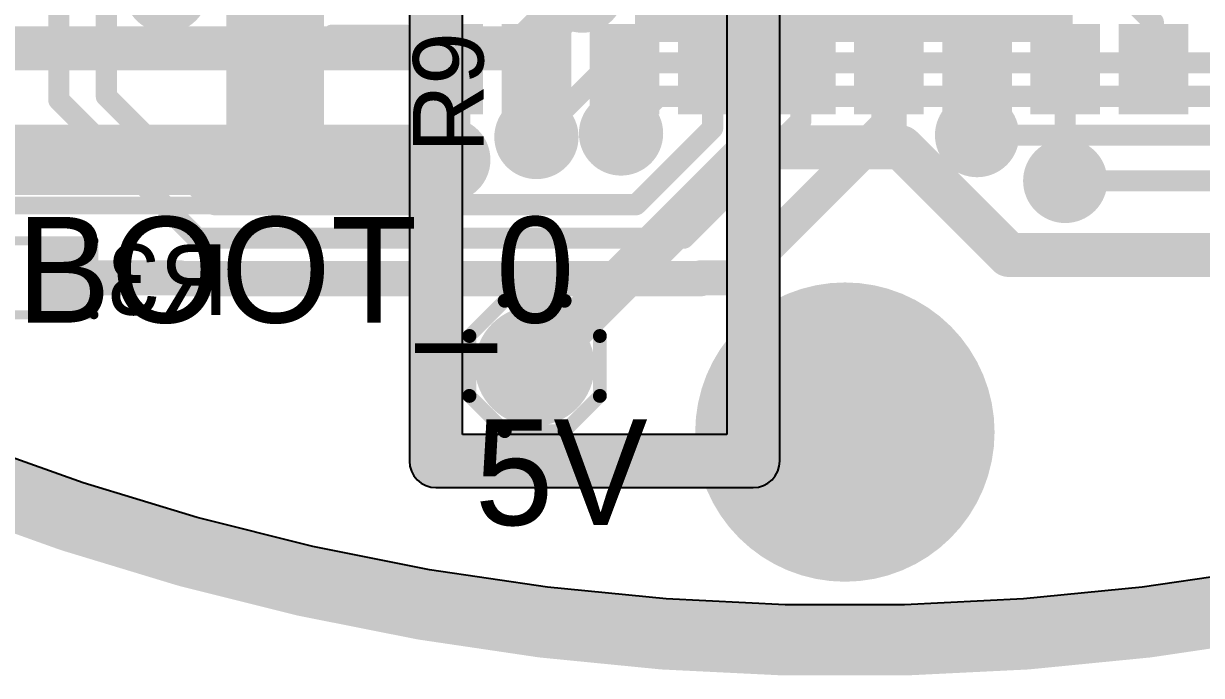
# Model space of a CAD drawing. Header units: millimetres. Extents: x 2.49 to 5.32, y 1.64 to 4.48.
# Drawn here: x 3.44 to 4.108, y 1.644 to 2.014 of the extents above; entities that cross this region are included whole.
import ezdxf

# ---------------------------------------------------------------- set-up
doc = ezdxf.new("R2010")
doc.units = ezdxf.units.MM
doc.header["$MEASUREMENT"] = 0
for name, color, linetype in [('BottomLayer', 5, 'Continuous'), ('BottomOverlay', 54, 'Continuous'), ('BottomPaste', 16, 'Continuous'), ('BottomSolder', 6, 'Continuous'), ('InternalPlane1', 76, 'Continuous'), ('InternalPlane2', 16, 'Continuous'), ('Mechanical2', 216, 'Continuous'), ('MultiLayer', 9, 'Continuous'), ('PadHoleLayer', 156, 'Continuous'), ('TopLayer', 1, 'Continuous'), ('TopOverlay', 2, 'Continuous'), ('TopPaste', 8, 'Continuous'), ('TopSolder', 216, 'Continuous'), ('ViaHoleLayer', 16, 'Continuous')]:
    doc.layers.add(name, color=color, linetype=linetype)

# ---------------------------------------------------------------- blocks, each defined once
blk = doc.blocks.new('M55_7012042R_B_4')
at = {"layer": 'BottomLayer'}
for points in [[(0.29961, 0.04331), (0.34685, 0.04331), (0.29961, 0.14961), (0.34685, 0.14961)], [(-0.19075, 0.08661), (-0.15925, 0.08661), (-0.19075, 0.12992), (-0.15925, 0.12992)], [(-0.14075, 0.08661), (-0.10925, 0.08661), (-0.14075, 0.12992), (-0.10925, 0.12992)], [(-0.09075, 0.08661), (-0.05925, 0.08661), (-0.09075, 0.12992), (-0.05925, 0.12992)], [(-0.04075, 0.08661), (-0.00925, 0.08661), (-0.04075, 0.12992), (-0.00925, 0.12992)], [(0.00925, 0.08661), (0.04075, 0.08661), (0.00925, 0.12992), (0.04075, 0.12992)], [(0.05925, 0.08661), (0.09075, 0.08661), (0.05925, 0.12992), (0.09075, 0.12992)], [(0.10925, 0.08661), (0.14075, 0.08661), (0.10925, 0.12992), (0.14075, 0.12992)], [(0.15925, 0.08661), (0.19075, 0.08661), (0.15925, 0.12992), (0.19075, 0.12992)], [(0.20925, 0.08661), (0.24075, 0.08661), (0.20925, 0.12992), (0.24075, 0.12992)]]:
    blk.add_solid(points, dxfattribs=at)
at = {"layer": 'BottomOverlay', "const_width": 0.01}
blk.add_lwpolyline([(0.291, 0.088), (0.249, 0.088)], dxfattribs=at)
at = {"layer": 'BottomOverlay', "const_width": 0.005}
for points in [[(0.2465, 0.088, 1), (0.2515, 0.088, 1)], [(0.2885, 0.088, 1), (0.2935, 0.088, 1)]]:
    blk.add_lwpolyline(points, format="xyb", close=True, dxfattribs=at)
at = {"layer": 'BottomPaste'}
for points in [[(0.29961, 0.04331), (0.34685, 0.04331), (0.29961, 0.14961), (0.34685, 0.14961)], [(-0.19075, 0.08661), (-0.15925, 0.08661), (-0.19075, 0.12992), (-0.15925, 0.12992)], [(-0.14075, 0.08661), (-0.10925, 0.08661), (-0.14075, 0.12992), (-0.10925, 0.12992)], [(-0.09075, 0.08661), (-0.05925, 0.08661), (-0.09075, 0.12992), (-0.05925, 0.12992)], [(-0.04075, 0.08661), (-0.00925, 0.08661), (-0.04075, 0.12992), (-0.00925, 0.12992)], [(0.00925, 0.08661), (0.04075, 0.08661), (0.00925, 0.12992), (0.04075, 0.12992)], [(0.05925, 0.08661), (0.09075, 0.08661), (0.05925, 0.12992), (0.09075, 0.12992)], [(0.10925, 0.08661), (0.14075, 0.08661), (0.10925, 0.12992), (0.14075, 0.12992)], [(0.15925, 0.08661), (0.19075, 0.08661), (0.15925, 0.12992), (0.19075, 0.12992)], [(0.20925, 0.08661), (0.24075, 0.08661), (0.20925, 0.12992), (0.24075, 0.12992)]]:
    blk.add_solid(points, dxfattribs=at)
at = {"layer": 'BottomSolder'}
for points in [[(0.29561, 0.03931), (0.35085, 0.03931), (0.29561, 0.15361), (0.35085, 0.15361)], [(-0.19475, 0.08261), (-0.15525, 0.08261), (-0.19475, 0.13392), (-0.15525, 0.13392)], [(-0.14475, 0.08261), (-0.10525, 0.08261), (-0.14475, 0.13392), (-0.10525, 0.13392)], [(-0.09475, 0.08261), (-0.05525, 0.08261), (-0.09475, 0.13392), (-0.05525, 0.13392)], [(-0.04475, 0.08261), (-0.00525, 0.08261), (-0.04475, 0.13392), (-0.00525, 0.13392)], [(0.00525, 0.08261), (0.04475, 0.08261), (0.00525, 0.13392), (0.04475, 0.13392)], [(0.05525, 0.08261), (0.09475, 0.08261), (0.05525, 0.13392), (0.09475, 0.13392)], [(0.10525, 0.08261), (0.14475, 0.08261), (0.10525, 0.13392), (0.14475, 0.13392)], [(0.15525, 0.08261), (0.19475, 0.08261), (0.15525, 0.13392), (0.19475, 0.13392)], [(0.20525, 0.08261), (0.24475, 0.08261), (0.20525, 0.13392), (0.24475, 0.13392)]]:
    blk.add_solid(points, dxfattribs=at)
blk = doc.blocks.new('SS_3235D_03_L2_22')
at = {"layer": 'TopLayer'}
for points in [[(0.07461, 0.19291), (0.12224, 0.19291), (0.07461, 0.25591), (0.12224, 0.25591)], [(-0.02382, -0.0315), (0.02382, -0.0315), (-0.02382, 0.0315), (0.02382, 0.0315)], [(0.17303, -0.0315), (0.22067, -0.0315), (0.17303, 0.0315), (0.22067, 0.0315)]]:
    blk.add_solid(points, dxfattribs=at)
at = {"layer": 'TopOverlay', "const_width": 0.01}
for points in [[(-0.08, 0.181), (-0.08, 0.043)], [(0.277, 0.181), (-0.08, 0.181)], [(0.277, 0.181), (0.277, 0.043)], [(0.277, 0.043), (-0.08, 0.043)]]:
    blk.add_lwpolyline(points, dxfattribs=at)
at = {"layer": 'TopOverlay'}
for points, const_width in [([(-0.0825, 0.181, 1), (-0.0775, 0.181, 1)], 0.005), ([(-0.0825, 0.181, 1), (-0.0775, 0.181, 1)], 0.005), ([(0.2745, 0.181, 1), (0.2795, 0.181, 1)], 0.005), ([(0.2745, 0.181, 1), (0.2795, 0.181, 1)], 0.005), ([(-0.0825, 0.043, 1), (-0.0775, 0.043, 1)], 0.005), ([(-0.0825, 0.043, 1), (-0.0775, 0.043, 1)], 0.005), ([(0.2745, 0.043, 1), (0.2795, 0.043, 1)], 0.005), ([(0.2745, 0.043, 1), (0.2795, 0.043, 1)], 0.005), ([(-0.03206, 0, 1), (-0.04994, 0, 1)], 0.01), ([(-0.05244, 0, 1), (-0.04744, 0, 1)], 0.005), ([(-0.03456, 0, 1), (-0.02956, 0, 1)], 0.005)]:
    blk.add_lwpolyline(points, format="xyb", close=True, dxfattribs=dict(at, const_width=const_width))
at = {"layer": 'TopPaste'}
for points in [[(0.07461, 0.19291), (0.12224, 0.19291), (0.07461, 0.25591), (0.12224, 0.25591)], [(-0.02382, -0.0315), (0.02382, -0.0315), (-0.02382, 0.0315), (0.02382, 0.0315)], [(0.17303, -0.0315), (0.22067, -0.0315), (0.17303, 0.0315), (0.22067, 0.0315)]]:
    blk.add_solid(points, dxfattribs=at)
at = {"layer": 'TopSolder'}
for points in [[(0.07061, 0.18891), (0.12624, 0.18891), (0.07061, 0.25991), (0.12624, 0.25991)], [(-0.02782, -0.0355), (0.02782, -0.0355), (-0.02782, 0.0355), (0.02782, 0.0355)], [(0.16903, -0.0355), (0.22467, -0.0355), (0.16903, 0.0355), (0.22467, 0.0355)]]:
    blk.add_solid(points, dxfattribs=at)
blk = doc.blocks.new('48__________7_7__35')
at = {"layer": 'TopLayer'}
for points in [[(-0.11457, 0.19134), (-0.11457, 0.14331), (-0.10197, 0.19134), (-0.10197, 0.14331)], [(-0.09488, 0.19134), (-0.09488, 0.14331), (-0.08228, 0.19134), (-0.08228, 0.14331)], [(-0.0752, 0.19134), (-0.0752, 0.14331), (-0.0626, 0.19134), (-0.0626, 0.14331)], [(-0.05551, 0.19134), (-0.05551, 0.14331), (-0.04291, 0.19134), (-0.04291, 0.14331)], [(-0.03583, 0.19134), (-0.03583, 0.14331), (-0.02323, 0.19134), (-0.02323, 0.14331)], [(-0.01614, 0.19134), (-0.01614, 0.14331), (-0.00354, 0.19134), (-0.00354, 0.14331)], [(0.00354, 0.19134), (0.00354, 0.14331), (0.01614, 0.19134), (0.01614, 0.14331)], [(0.02323, 0.19134), (0.02323, 0.14331), (0.03583, 0.19134), (0.03583, 0.14331)], [(0.04291, 0.19134), (0.04291, 0.14331), (0.05551, 0.19134), (0.05551, 0.14331)], [(0.0626, 0.19134), (0.0626, 0.14331), (0.0752, 0.19134), (0.0752, 0.14331)], [(0.08228, 0.19134), (0.08228, 0.14331), (0.09488, 0.19134), (0.09488, 0.14331)], [(0.10197, 0.19134), (0.10197, 0.14331), (0.11457, 0.19134), (0.11457, 0.14331)], [(-0.19134, 0.11457), (-0.19134, 0.10197), (-0.14331, 0.11457), (-0.14331, 0.10197)], [(0.14331, 0.11457), (0.14331, 0.10197), (0.19134, 0.11457), (0.19134, 0.10197)], [(-0.19134, 0.09488), (-0.19134, 0.08228), (-0.14331, 0.09488), (-0.14331, 0.08228)], [(-0.09843, 0.09843), (-0.09843, -0.09843), (0.09843, 0.09843), (0.09843, -0.09843)], [(0.14331, 0.09488), (0.14331, 0.08228), (0.19134, 0.09488), (0.19134, 0.08228)], [(-0.19134, 0.0752), (-0.19134, 0.0626), (-0.14331, 0.0752), (-0.14331, 0.0626)], [(0.14331, 0.0752), (0.14331, 0.0626), (0.19134, 0.0752), (0.19134, 0.0626)], [(-0.19134, 0.05551), (-0.19134, 0.04291), (-0.14331, 0.05551), (-0.14331, 0.04291)], [(0.14331, 0.05551), (0.14331, 0.04291), (0.19134, 0.05551), (0.19134, 0.04291)], [(-0.19134, 0.03583), (-0.19134, 0.02323), (-0.14331, 0.03583), (-0.14331, 0.02323)], [(0.14331, 0.03583), (0.14331, 0.02323), (0.19134, 0.03583), (0.19134, 0.02323)], [(-0.19134, 0.01614), (-0.19134, 0.00354), (-0.14331, 0.01614), (-0.14331, 0.00354)], [(0.14331, 0.01614), (0.14331, 0.00354), (0.19134, 0.01614), (0.19134, 0.00354)], [(-0.19134, -0.00354), (-0.19134, -0.01614), (-0.14331, -0.00354), (-0.14331, -0.01614)], [(0.14331, -0.00354), (0.14331, -0.01614), (0.19134, -0.00354), (0.19134, -0.01614)], [(-0.19134, -0.02323), (-0.19134, -0.03583), (-0.14331, -0.02323), (-0.14331, -0.03583)], [(0.14331, -0.02323), (0.14331, -0.03583), (0.19134, -0.02323), (0.19134, -0.03583)], [(-0.19134, -0.04291), (-0.19134, -0.05551), (-0.14331, -0.04291), (-0.14331, -0.05551)], [(0.14331, -0.04291), (0.14331, -0.05551), (0.19134, -0.04291), (0.19134, -0.05551)], [(-0.19134, -0.0626), (-0.19134, -0.0752), (-0.14331, -0.0626), (-0.14331, -0.0752)], [(0.14331, -0.0626), (0.14331, -0.0752), (0.19134, -0.0626), (0.19134, -0.0752)], [(-0.19134, -0.08228), (-0.19134, -0.09488), (-0.14331, -0.08228), (-0.14331, -0.09488)], [(0.14331, -0.08228), (0.14331, -0.09488), (0.19134, -0.08228), (0.19134, -0.09488)], [(-0.19134, -0.10197), (-0.19134, -0.11457), (-0.14331, -0.10197), (-0.14331, -0.11457)], [(0.14331, -0.10197), (0.14331, -0.11457), (0.19134, -0.10197), (0.19134, -0.11457)], [(-0.11457, -0.14331), (-0.11457, -0.19134), (-0.10197, -0.14331), (-0.10197, -0.19134)], [(-0.09488, -0.14331), (-0.09488, -0.19134), (-0.08228, -0.14331), (-0.08228, -0.19134)], [(-0.0752, -0.14331), (-0.0752, -0.19134), (-0.0626, -0.14331), (-0.0626, -0.19134)], [(-0.05551, -0.14331), (-0.05551, -0.19134), (-0.04291, -0.14331), (-0.04291, -0.19134)], [(-0.03583, -0.14331), (-0.03583, -0.19134), (-0.02323, -0.14331), (-0.02323, -0.19134)], [(-0.01614, -0.14331), (-0.01614, -0.19134), (-0.00354, -0.14331), (-0.00354, -0.19134)], [(0.00354, -0.14331), (0.00354, -0.19134), (0.01614, -0.14331), (0.01614, -0.19134)], [(0.02323, -0.14331), (0.02323, -0.19134), (0.03583, -0.14331), (0.03583, -0.19134)], [(0.04291, -0.14331), (0.04291, -0.19134), (0.05551, -0.14331), (0.05551, -0.19134)], [(0.0626, -0.14331), (0.0626, -0.19134), (0.0752, -0.14331), (0.0752, -0.19134)], [(0.08228, -0.14331), (0.08228, -0.19134), (0.09488, -0.14331), (0.09488, -0.19134)], [(0.10197, -0.14331), (0.10197, -0.19134), (0.11457, -0.14331), (0.11457, -0.19134)]]:
    blk.add_solid(points, dxfattribs=at)
at = {"layer": 'TopOverlay', "const_width": 0.005}
for points in [[(-0.157, 0.124), (-0.124, 0.157)], [(0.124, 0.157), (0.157, 0.124)], [(-0.157, -0.124), (-0.124, -0.157)], [(0.124, -0.157), (0.157, -0.124)]]:
    blk.add_lwpolyline(points, dxfattribs=at)
at = {"layer": 'TopOverlay'}
for points, const_width in [([(-0.12525, 0.157, 1), (-0.12275, 0.157, 1)], 0.0025), ([(0.12275, 0.157, 1), (0.12525, 0.157, 1)], 0.0025), ([(-0.177, 0.128, 1), (-0.185, 0.128, 1)], 0.01), ([(-0.1875, 0.128, 1), (-0.1825, 0.128, 1)], 0.005), ([(-0.1795, 0.128, 1), (-0.1745, 0.128, 1)], 0.005), ([(-0.15825, 0.124, 1), (-0.15575, 0.124, 1)], 0.0025), ([(0.15575, 0.124, 1), (0.15825, 0.124, 1)], 0.0025), ([(-0.15825, -0.124, 1), (-0.15575, -0.124, 1)], 0.0025), ([(0.15575, -0.124, 1), (0.15825, -0.124, 1)], 0.0025), ([(-0.12525, -0.157, 1), (-0.12275, -0.157, 1)], 0.0025), ([(0.12275, -0.157, 1), (0.12525, -0.157, 1)], 0.0025)]:
    blk.add_lwpolyline(points, format="xyb", close=True, dxfattribs=dict(at, const_width=const_width))
at = {"layer": 'TopPaste'}
for points in [[(-0.11457, 0.19134), (-0.11457, 0.14331), (-0.10197, 0.19134), (-0.10197, 0.14331)], [(-0.09488, 0.19134), (-0.09488, 0.14331), (-0.08228, 0.19134), (-0.08228, 0.14331)], [(-0.0752, 0.19134), (-0.0752, 0.14331), (-0.0626, 0.19134), (-0.0626, 0.14331)], [(-0.05551, 0.19134), (-0.05551, 0.14331), (-0.04291, 0.19134), (-0.04291, 0.14331)], [(-0.03583, 0.19134), (-0.03583, 0.14331), (-0.02323, 0.19134), (-0.02323, 0.14331)], [(-0.01614, 0.19134), (-0.01614, 0.14331), (-0.00354, 0.19134), (-0.00354, 0.14331)], [(0.00354, 0.19134), (0.00354, 0.14331), (0.01614, 0.19134), (0.01614, 0.14331)], [(0.02323, 0.19134), (0.02323, 0.14331), (0.03583, 0.19134), (0.03583, 0.14331)], [(0.04291, 0.19134), (0.04291, 0.14331), (0.05551, 0.19134), (0.05551, 0.14331)], [(0.0626, 0.19134), (0.0626, 0.14331), (0.0752, 0.19134), (0.0752, 0.14331)], [(0.08228, 0.19134), (0.08228, 0.14331), (0.09488, 0.19134), (0.09488, 0.14331)], [(0.10197, 0.19134), (0.10197, 0.14331), (0.11457, 0.19134), (0.11457, 0.14331)], [(-0.19134, 0.11457), (-0.19134, 0.10197), (-0.14331, 0.11457), (-0.14331, 0.10197)], [(0.14331, 0.11457), (0.14331, 0.10197), (0.19134, 0.11457), (0.19134, 0.10197)], [(-0.19134, 0.09488), (-0.19134, 0.08228), (-0.14331, 0.09488), (-0.14331, 0.08228)], [(-0.09843, 0.09843), (-0.09843, -0.09843), (0.09843, 0.09843), (0.09843, -0.09843)], [(0.14331, 0.09488), (0.14331, 0.08228), (0.19134, 0.09488), (0.19134, 0.08228)], [(-0.19134, 0.0752), (-0.19134, 0.0626), (-0.14331, 0.0752), (-0.14331, 0.0626)], [(0.14331, 0.0752), (0.14331, 0.0626), (0.19134, 0.0752), (0.19134, 0.0626)], [(-0.19134, 0.05551), (-0.19134, 0.04291), (-0.14331, 0.05551), (-0.14331, 0.04291)], [(0.14331, 0.05551), (0.14331, 0.04291), (0.19134, 0.05551), (0.19134, 0.04291)], [(-0.19134, 0.03583), (-0.19134, 0.02323), (-0.14331, 0.03583), (-0.14331, 0.02323)], [(0.14331, 0.03583), (0.14331, 0.02323), (0.19134, 0.03583), (0.19134, 0.02323)], [(-0.19134, 0.01614), (-0.19134, 0.00354), (-0.14331, 0.01614), (-0.14331, 0.00354)], [(0.14331, 0.01614), (0.14331, 0.00354), (0.19134, 0.01614), (0.19134, 0.00354)], [(-0.19134, -0.00354), (-0.19134, -0.01614), (-0.14331, -0.00354), (-0.14331, -0.01614)], [(0.14331, -0.00354), (0.14331, -0.01614), (0.19134, -0.00354), (0.19134, -0.01614)], [(-0.19134, -0.02323), (-0.19134, -0.03583), (-0.14331, -0.02323), (-0.14331, -0.03583)], [(0.14331, -0.02323), (0.14331, -0.03583), (0.19134, -0.02323), (0.19134, -0.03583)], [(-0.19134, -0.04291), (-0.19134, -0.05551), (-0.14331, -0.04291), (-0.14331, -0.05551)], [(0.14331, -0.04291), (0.14331, -0.05551), (0.19134, -0.04291), (0.19134, -0.05551)], [(-0.19134, -0.0626), (-0.19134, -0.0752), (-0.14331, -0.0626), (-0.14331, -0.0752)], [(0.14331, -0.0626), (0.14331, -0.0752), (0.19134, -0.0626), (0.19134, -0.0752)], [(-0.19134, -0.08228), (-0.19134, -0.09488), (-0.14331, -0.08228), (-0.14331, -0.09488)], [(0.14331, -0.08228), (0.14331, -0.09488), (0.19134, -0.08228), (0.19134, -0.09488)], [(-0.19134, -0.10197), (-0.19134, -0.11457), (-0.14331, -0.10197), (-0.14331, -0.11457)], [(0.14331, -0.10197), (0.14331, -0.11457), (0.19134, -0.10197), (0.19134, -0.11457)], [(-0.11457, -0.14331), (-0.11457, -0.19134), (-0.10197, -0.14331), (-0.10197, -0.19134)], [(-0.09488, -0.14331), (-0.09488, -0.19134), (-0.08228, -0.14331), (-0.08228, -0.19134)], [(-0.0752, -0.14331), (-0.0752, -0.19134), (-0.0626, -0.14331), (-0.0626, -0.19134)], [(-0.05551, -0.14331), (-0.05551, -0.19134), (-0.04291, -0.14331), (-0.04291, -0.19134)], [(-0.03583, -0.14331), (-0.03583, -0.19134), (-0.02323, -0.14331), (-0.02323, -0.19134)], [(-0.01614, -0.14331), (-0.01614, -0.19134), (-0.00354, -0.14331), (-0.00354, -0.19134)], [(0.00354, -0.14331), (0.00354, -0.19134), (0.01614, -0.14331), (0.01614, -0.19134)], [(0.02323, -0.14331), (0.02323, -0.19134), (0.03583, -0.14331), (0.03583, -0.19134)], [(0.04291, -0.14331), (0.04291, -0.19134), (0.05551, -0.14331), (0.05551, -0.19134)], [(0.0626, -0.14331), (0.0626, -0.19134), (0.0752, -0.14331), (0.0752, -0.19134)], [(0.08228, -0.14331), (0.08228, -0.19134), (0.09488, -0.14331), (0.09488, -0.19134)], [(0.10197, -0.14331), (0.10197, -0.19134), (0.11457, -0.14331), (0.11457, -0.19134)]]:
    blk.add_solid(points, dxfattribs=at)
at = {"layer": 'TopSolder'}
for points in [[(-0.11857, 0.19534), (-0.11857, 0.13931), (-0.09797, 0.19534), (-0.09797, 0.13931)], [(-0.09888, 0.19534), (-0.09888, 0.13931), (-0.07828, 0.19534), (-0.07828, 0.13931)], [(-0.0792, 0.19534), (-0.0792, 0.13931), (-0.0586, 0.19534), (-0.0586, 0.13931)], [(-0.05951, 0.19534), (-0.05951, 0.13931), (-0.03891, 0.19534), (-0.03891, 0.13931)], [(-0.03983, 0.19534), (-0.03983, 0.13931), (-0.01923, 0.19534), (-0.01923, 0.13931)], [(-0.02014, 0.19534), (-0.02014, 0.13931), (0.00046, 0.19534), (0.00046, 0.13931)], [(-0.00046, 0.19534), (-0.00046, 0.13931), (0.02014, 0.19534), (0.02014, 0.13931)], [(0.01923, 0.19534), (0.01923, 0.13931), (0.03983, 0.19534), (0.03983, 0.13931)], [(0.03891, 0.19534), (0.03891, 0.13931), (0.05951, 0.19534), (0.05951, 0.13931)], [(0.0586, 0.19534), (0.0586, 0.13931), (0.0792, 0.19534), (0.0792, 0.13931)], [(0.07828, 0.19534), (0.07828, 0.13931), (0.09888, 0.19534), (0.09888, 0.13931)], [(0.09797, 0.19534), (0.09797, 0.13931), (0.11857, 0.19534), (0.11857, 0.13931)], [(-0.19534, 0.11857), (-0.19534, 0.09797), (-0.13931, 0.11857), (-0.13931, 0.09797)], [(0.13931, 0.11857), (0.13931, 0.09797), (0.19534, 0.11857), (0.19534, 0.09797)], [(-0.10243, 0.10243), (-0.10243, -0.10243), (0.10243, 0.10243), (0.10243, -0.10243)], [(-0.19534, 0.09888), (-0.19534, 0.07828), (-0.13931, 0.09888), (-0.13931, 0.07828)], [(0.13931, 0.09888), (0.13931, 0.07828), (0.19534, 0.09888), (0.19534, 0.07828)], [(-0.19534, 0.0792), (-0.19534, 0.0586), (-0.13931, 0.0792), (-0.13931, 0.0586)], [(0.13931, 0.0792), (0.13931, 0.0586), (0.19534, 0.0792), (0.19534, 0.0586)], [(-0.19534, 0.05951), (-0.19534, 0.03891), (-0.13931, 0.05951), (-0.13931, 0.03891)], [(0.13931, 0.05951), (0.13931, 0.03891), (0.19534, 0.05951), (0.19534, 0.03891)], [(-0.19534, 0.03983), (-0.19534, 0.01923), (-0.13931, 0.03983), (-0.13931, 0.01923)], [(0.13931, 0.03983), (0.13931, 0.01923), (0.19534, 0.03983), (0.19534, 0.01923)], [(-0.19534, 0.02014), (-0.19534, -0.00046), (-0.13931, 0.02014), (-0.13931, -0.00046)], [(0.13931, 0.02014), (0.13931, -0.00046), (0.19534, 0.02014), (0.19534, -0.00046)], [(-0.19534, 0.00046), (-0.19534, -0.02014), (-0.13931, 0.00046), (-0.13931, -0.02014)], [(0.13931, 0.00046), (0.13931, -0.02014), (0.19534, 0.00046), (0.19534, -0.02014)], [(-0.19534, -0.01923), (-0.19534, -0.03983), (-0.13931, -0.01923), (-0.13931, -0.03983)], [(0.13931, -0.01923), (0.13931, -0.03983), (0.19534, -0.01923), (0.19534, -0.03983)], [(-0.19534, -0.03891), (-0.19534, -0.05951), (-0.13931, -0.03891), (-0.13931, -0.05951)], [(0.13931, -0.03891), (0.13931, -0.05951), (0.19534, -0.03891), (0.19534, -0.05951)], [(-0.19534, -0.0586), (-0.19534, -0.0792), (-0.13931, -0.0586), (-0.13931, -0.0792)], [(0.13931, -0.0586), (0.13931, -0.0792), (0.19534, -0.0586), (0.19534, -0.0792)], [(-0.19534, -0.07828), (-0.19534, -0.09888), (-0.13931, -0.07828), (-0.13931, -0.09888)], [(0.13931, -0.07828), (0.13931, -0.09888), (0.19534, -0.07828), (0.19534, -0.09888)], [(-0.19534, -0.09797), (-0.19534, -0.11857), (-0.13931, -0.09797), (-0.13931, -0.11857)], [(0.13931, -0.09797), (0.13931, -0.11857), (0.19534, -0.09797), (0.19534, -0.11857)], [(-0.11857, -0.13931), (-0.11857, -0.19534), (-0.09797, -0.13931), (-0.09797, -0.19534)], [(-0.09888, -0.13931), (-0.09888, -0.19534), (-0.07828, -0.13931), (-0.07828, -0.19534)], [(-0.0792, -0.13931), (-0.0792, -0.19534), (-0.0586, -0.13931), (-0.0586, -0.19534)], [(-0.05951, -0.13931), (-0.05951, -0.19534), (-0.03891, -0.13931), (-0.03891, -0.19534)], [(-0.03983, -0.13931), (-0.03983, -0.19534), (-0.01923, -0.13931), (-0.01923, -0.19534)], [(-0.02014, -0.13931), (-0.02014, -0.19534), (0.00046, -0.13931), (0.00046, -0.19534)], [(-0.00046, -0.13931), (-0.00046, -0.19534), (0.02014, -0.13931), (0.02014, -0.19534)], [(0.01923, -0.13931), (0.01923, -0.19534), (0.03983, -0.13931), (0.03983, -0.19534)], [(0.03891, -0.13931), (0.03891, -0.19534), (0.05951, -0.13931), (0.05951, -0.19534)], [(0.0586, -0.13931), (0.0586, -0.19534), (0.0792, -0.13931), (0.0792, -0.19534)], [(0.07828, -0.13931), (0.07828, -0.19534), (0.09888, -0.13931), (0.09888, -0.19534)], [(0.09797, -0.13931), (0.09797, -0.19534), (0.11857, -0.13931), (0.11857, -0.19534)]]:
    blk.add_solid(points, dxfattribs=at)
blk = doc.blocks.new('R__0603_B_63')
at = {"layer": 'BottomLayer'}
for points in [[(-0.015, -0.0175), (-0.015, 0.0175), (-0.045, -0.0175), (-0.045, 0.0175)], [(0.045, -0.0175), (0.045, 0.0175), (0.015, -0.0175), (0.015, 0.0175)]]:
    blk.add_solid(points, dxfattribs=at)
at = {"layer": 'BottomOverlay', "const_width": 0.005}
for points in [[(-0.048, 0.021), (-0.048, -0.021)], [(0.048, 0.021), (-0.048, 0.021)], [(0.048, 0.021), (0.048, -0.021)], [(0.048, -0.021), (-0.048, -0.021)]]:
    blk.add_lwpolyline(points, dxfattribs=at)
at = {"layer": 'BottomOverlay', "const_width": 0.0025}
for points in [[(-0.04925, 0.021, 1), (-0.04675, 0.021, 1)], [(-0.04925, 0.021, 1), (-0.04675, 0.021, 1)], [(0.04675, 0.021, 1), (0.04925, 0.021, 1)], [(0.04675, 0.021, 1), (0.04925, 0.021, 1)], [(-0.04925, -0.021, 1), (-0.04675, -0.021, 1)], [(-0.04925, -0.021, 1), (-0.04675, -0.021, 1)], [(0.04675, -0.021, 1), (0.04925, -0.021, 1)], [(0.04675, -0.021, 1), (0.04925, -0.021, 1)]]:
    blk.add_lwpolyline(points, format="xyb", close=True, dxfattribs=at)
at = {"layer": 'BottomPaste'}
for points in [[(-0.015, -0.0175), (-0.015, 0.0175), (-0.045, -0.0175), (-0.045, 0.0175)], [(0.045, -0.0175), (0.045, 0.0175), (0.015, -0.0175), (0.015, 0.0175)]]:
    blk.add_solid(points, dxfattribs=at)
at = {"layer": 'BottomSolder'}
for points in [[(-0.011, -0.0215), (-0.011, 0.0215), (-0.049, -0.0215), (-0.049, 0.0215)], [(0.049, -0.0215), (0.049, 0.0215), (0.011, -0.0215), (0.011, 0.0215)]]:
    blk.add_solid(points, dxfattribs=at)
blk = doc.blocks.new('TEST_POINT_75')
at = {"layer": 'TopLayer', "const_width": 0.03}
blk.add_lwpolyline([(-0.015, 0, 1), (0.015, 0, 1)], format="xyb", close=True, dxfattribs=at)
at = {"layer": 'TopOverlay', "const_width": 0.00787}
for points in [[(-0.017, 0.037), (-0.037, 0.017)], [(-0.017, 0.037), (0.017, 0.037)], [(-0.017, 0.037), (0.017, 0.037)], [(0.017, 0.037), (0.037, 0.017)], [(-0.037, 0.017), (-0.037, -0.017)], [(0.037, 0.017), (0.037, -0.017)], [(-0.037, -0.017), (-0.017, -0.037)], [(0.037, -0.017), (0.017, -0.037)], [(-0.017, -0.037), (0.017, -0.037)], [(-0.017, -0.037), (0.017, -0.037)]]:
    blk.add_lwpolyline(points, dxfattribs=at)
at = {"layer": 'TopOverlay', "const_width": 0.00394}
for points in [[(-0.01897, 0.037, 1), (-0.01503, 0.037, 1)], [(-0.01897, 0.037, 1), (-0.01503, 0.037, 1)], [(-0.01897, 0.037, 1), (-0.01503, 0.037, 1)], [(0.01503, 0.037, 1), (0.01897, 0.037, 1)], [(0.01503, 0.037, 1), (0.01897, 0.037, 1)], [(0.01503, 0.037, 1), (0.01897, 0.037, 1)], [(-0.03897, 0.017, 1), (-0.03503, 0.017, 1)], [(-0.03897, 0.017, 1), (-0.03503, 0.017, 1)], [(0.03503, 0.017, 1), (0.03897, 0.017, 1)], [(0.03503, 0.017, 1), (0.03897, 0.017, 1)], [(-0.03897, -0.017, 1), (-0.03503, -0.017, 1)], [(-0.03897, -0.017, 1), (-0.03503, -0.017, 1)], [(0.03503, -0.017, 1), (0.03897, -0.017, 1)], [(0.03503, -0.017, 1), (0.03897, -0.017, 1)], [(-0.01897, -0.037, 1), (-0.01503, -0.037, 1)], [(-0.01897, -0.037, 1), (-0.01503, -0.037, 1)], [(-0.01897, -0.037, 1), (-0.01503, -0.037, 1)], [(0.01503, -0.037, 1), (0.01897, -0.037, 1)], [(0.01503, -0.037, 1), (0.01897, -0.037, 1)], [(0.01503, -0.037, 1), (0.01897, -0.037, 1)]]:
    blk.add_lwpolyline(points, format="xyb", close=True, dxfattribs=at)
at = {"layer": 'TopPaste', "const_width": 0.03}
blk.add_lwpolyline([(-0.015, 0, 1), (0.015, 0, 1)], format="xyb", close=True, dxfattribs=at)
at = {"layer": 'TopSolder', "const_width": 0.034}
blk.add_lwpolyline([(-0.017, 0, 1), (0.017, 0, 1)], format="xyb", close=True, dxfattribs=at)

msp = doc.modelspace()

# ---------------------------------------------------------------- linework, layer by layer
at = {"layer": 'BottomLayer'}
for points, const_width in [([(3.46, 1.971), (3.46, 2.251)], 0.012), ([(3.487, 1.973), (3.487, 2.147)], 0.012), ([(3.58277, 1.99027), (3.58277, 2.05964)], 0.05), ([(4.063, 2.033), (4.081, 2.015)], 0.012), ([(4.081, 1.98846), (4.081, 2.015)], 0.012), ([(3.931, 1.98846), (3.931, 1.99546)], 0.02), ([(3.681, 1.937), (3.681, 1.98846)], 0.025), ([(3.731, 1.98846), (3.731, 1.99546)], 0.012), ([(3.779, 1.95192), (3.779, 1.99746)], 0.012), ([(3.779, 1.99746), (3.781, 1.99546)], 0.012), ([(3.831, 1.98846), (3.831, 1.99546)], 0.012), ([(3.931, 1.957), (3.931, 1.98846)], 0.02), ([(3.731, 1.94992), (3.731, 1.98846)], 0.012), ([(3.831, 1.955), (3.831, 1.98846)], 0.012), ([(3.881, 1.959), (3.881, 1.98846)], 0.012), ([(3.981, 1.951), (3.981, 1.98846)], 0.012), ([(4.031, 1.925), (4.031, 1.98846)], 0.012), ([(3.487, 1.973), (3.5485, 1.9115)], 0.012), ([(3.46, 1.971), (3.5385, 1.8925)], 0.012), ([(3.8145, 1.8925), (3.881, 1.959)], 0.012), ([(3.844, 1.87), (3.931, 1.957)], 0.02), ([(3.7875, 1.9115), (3.831, 1.955)], 0.012), ([(3.5485, 1.9115), (3.7875, 1.9115)], 0.012), ([(3.5385, 1.8925), (3.8145, 1.8925)], 0.012), ([(3.462, 1.87), (3.52847, 1.87)], 0.02), ([(3.52847, 1.87), (3.52897, 1.8695)], 0.02), ([(3.52897, 1.8695), (3.82403, 1.8695)], 0.02), ([(3.82403, 1.8695), (3.82453, 1.87)], 0.02), ([(3.82453, 1.87), (3.844, 1.87)], 0.02)]:
    msp.add_lwpolyline(points, dxfattribs=dict(at, const_width=const_width))
for points, const_width in [([(4.078, 2.015, 1), (4.084, 2.015, 1)], 0.006), ([(4.078, 2.015, 1), (4.084, 2.015, 1)], 0.006), ([(3.57027, 1.99027, 1), (3.59527, 1.99027, 1)], 0.025), ([(3.926, 1.99546, 1), (3.936, 1.99546, 1)], 0.01), ([(3.67475, 1.98846, 1), (3.68725, 1.98846, 1)], 0.0125), ([(3.728, 1.99546, 1), (3.734, 1.99546, 1)], 0.006), ([(3.776, 1.99746, 1), (3.782, 1.99746, 1)], 0.006), ([(3.776, 1.99746, 1), (3.782, 1.99746, 1)], 0.006), ([(3.778, 1.99546, 1), (3.784, 1.99546, 1)], 0.006), ([(3.828, 1.99546, 1), (3.834, 1.99546, 1)], 0.006), ([(3.926, 1.98846, 1), (3.936, 1.98846, 1)], 0.01), ([(3.926, 1.98846, 1), (3.936, 1.98846, 1)], 0.01), ([(3.728, 1.98846, 1), (3.734, 1.98846, 1)], 0.006), ([(3.728, 1.98846, 1), (3.734, 1.98846, 1)], 0.006), ([(3.828, 1.98846, 1), (3.834, 1.98846, 1)], 0.006), ([(3.828, 1.98846, 1), (3.834, 1.98846, 1)], 0.006), ([(3.878, 1.98846, 1), (3.884, 1.98846, 1)], 0.006), ([(3.978, 1.98846, 1), (3.984, 1.98846, 1)], 0.006), ([(4.028, 1.98846, 1), (4.034, 1.98846, 1)], 0.006), ([(4.078, 1.98846, 1), (4.084, 1.98846, 1)], 0.006), ([(3.484, 1.973, 1), (3.49, 1.973, 1)], 0.006), ([(3.484, 1.973, 1), (3.49, 1.973, 1)], 0.006), ([(3.457, 1.971, 1), (3.463, 1.971, 1)], 0.006), ([(3.457, 1.971, 1), (3.463, 1.971, 1)], 0.006), ([(3.878, 1.959, 1), (3.884, 1.959, 1)], 0.006), ([(3.878, 1.959, 1), (3.884, 1.959, 1)], 0.006), ([(3.926, 1.957, 1), (3.936, 1.957, 1)], 0.01), ([(3.926, 1.957, 1), (3.936, 1.957, 1)], 0.01), ([(3.72509, 1.94992, 1), (3.73691, 1.94992, 1)], 0.01181), ([(3.77309, 1.95192, 1), (3.78491, 1.95192, 1)], 0.01181), ([(3.828, 1.955, 1), (3.834, 1.955, 1)], 0.006), ([(3.828, 1.955, 1), (3.834, 1.955, 1)], 0.006), ([(3.97657, 1.951, 1), (3.98543, 1.951, 1)], 0.00886), ([(3.728, 1.94992, 1), (3.734, 1.94992, 1)], 0.006), ([(3.776, 1.95192, 1), (3.782, 1.95192, 1)], 0.006), ([(3.978, 1.951, 1), (3.984, 1.951, 1)], 0.006), ([(3.67475, 1.937, 1), (3.68725, 1.937, 1)], 0.0125), ([(3.67509, 1.937, 1), (3.68691, 1.937, 1)], 0.01181), ([(4.02657, 1.925, 1), (4.03543, 1.925, 1)], 0.00886), ([(4.028, 1.925, 1), (4.034, 1.925, 1)], 0.006), ([(3.5455, 1.9115, 1), (3.5515, 1.9115, 1)], 0.006), ([(3.5455, 1.9115, 1), (3.5515, 1.9115, 1)], 0.006), ([(3.7845, 1.9115, 1), (3.7905, 1.9115, 1)], 0.006), ([(3.7845, 1.9115, 1), (3.7905, 1.9115, 1)], 0.006), ([(3.5355, 1.8925, 1), (3.5415, 1.8925, 1)], 0.006), ([(3.5355, 1.8925, 1), (3.5415, 1.8925, 1)], 0.006), ([(3.8115, 1.8925, 1), (3.8175, 1.8925, 1)], 0.006), ([(3.8115, 1.8925, 1), (3.8175, 1.8925, 1)], 0.006), ([(3.457, 1.87, 1), (3.467, 1.87, 1)], 0.01), ([(3.52347, 1.87, 1), (3.53347, 1.87, 1)], 0.01), ([(3.52347, 1.87, 1), (3.53347, 1.87, 1)], 0.01), ([(3.52397, 1.8695, 1), (3.53397, 1.8695, 1)], 0.01), ([(3.52397, 1.8695, 1), (3.53397, 1.8695, 1)], 0.01), ([(3.81903, 1.8695, 1), (3.82903, 1.8695, 1)], 0.01), ([(3.81903, 1.8695, 1), (3.82903, 1.8695, 1)], 0.01), ([(3.81953, 1.87, 1), (3.82953, 1.87, 1)], 0.01), ([(3.81953, 1.87, 1), (3.82953, 1.87, 1)], 0.01), ([(3.839, 1.87, 1), (3.849, 1.87, 1)], 0.01), ([(3.839, 1.87, 1), (3.849, 1.87, 1)], 0.01), ([(3.87647, 1.78247, 1), (3.93553, 1.78247, 1)], 0.05906), ([(3.72409, 1.82, 1), (3.73591, 1.82, 1)], 0.01181)]:
    msp.add_lwpolyline(points, format="xyb", close=True, dxfattribs=dict(at, const_width=const_width))
at = {"layer": 'BottomSolder'}
for points, const_width in [([(3.72309, 1.94992, 1), (3.73891, 1.94992, 1)], 0.01581), ([(3.77109, 1.95192, 1), (3.78691, 1.95192, 1)], 0.01581), ([(3.97457, 1.951, 1), (3.98743, 1.951, 1)], 0.01286), ([(3.67309, 1.937, 1), (3.68891, 1.937, 1)], 0.01581), ([(4.02457, 1.925, 1), (4.03743, 1.925, 1)], 0.01286), ([(3.87447, 1.78247, 1), (3.93753, 1.78247, 1)], 0.06306), ([(3.72209, 1.82, 1), (3.73791, 1.82, 1)], 0.01581)]:
    msp.add_lwpolyline(points, format="xyb", close=True, dxfattribs=dict(at, const_width=const_width))
at = {"layer": 'InternalPlane1'}
for p, q in [((3.68907, 1.78107), (3.68907, 2.25993)), ((3.83893, 2.25993), (3.83893, 1.78107)), ((3.65893, 2.18993), (3.65893, 1.766)), ((3.86907, 1.766), (3.86907, 2.07493)), ((3.83893, 1.78107), (3.68907, 1.78107)), ((3.47376, 1.75359), (3.41008, 1.77638)), ((3.65893, 1.766), (3.65922, 1.76306)), ((3.86878, 1.76306), (3.86907, 1.766)), ((3.65922, 1.76306), (3.66007, 1.76023)), ((3.66007, 1.76023), (3.66147, 1.75763)), ((3.66147, 1.75763), (3.66334, 1.75534)), ((3.86466, 1.75534), (3.86653, 1.75763)), ((3.86653, 1.75763), (3.86793, 1.76023)), ((3.86793, 1.76023), (3.86878, 1.76306)), ((3.53848, 1.73396), (3.47376, 1.75359)), ((3.66334, 1.75534), (3.66563, 1.75347)), ((3.66563, 1.75347), (3.66823, 1.75207)), ((3.66823, 1.75207), (3.67106, 1.75122)), ((3.67106, 1.75122), (3.674, 1.75093)), ((3.674, 1.75093), (3.854, 1.75093)), ((3.854, 1.75093), (3.85694, 1.75122)), ((3.85694, 1.75122), (3.85977, 1.75207)), ((3.85977, 1.75207), (3.86237, 1.75347)), ((3.86237, 1.75347), (3.86466, 1.75534)), ((3.60409, 1.71753), (3.53848, 1.73396)), ((3.67042, 1.70433), (3.60409, 1.71753)), ((3.73732, 1.69441), (3.67042, 1.70433)), ((4.14158, 1.70433), (4.07468, 1.69441)), ((3.80463, 1.68778), (3.73732, 1.69441)), ((4.07468, 1.69441), (4.00737, 1.68778)), ((3.87218, 1.68446), (3.80463, 1.68778)), ((3.93982, 1.68446), (3.87218, 1.68446)), ((4.00737, 1.68778), (3.93982, 1.68446))]:
    msp.add_line(p, q, dxfattribs=at)
for points, const_width in [([(3.674, 1.766), (3.674, 2.275)], 0.03), ([(3.854, 1.766), (3.854, 2.275)], 0.03), ([(3.40285, 1.75762), (3.46745, 1.7345)], 0.04), ([(3.674, 1.766), (3.854, 1.766)], 0.03), ([(3.46745, 1.7345), (3.53312, 1.71458)], 0.04), ([(3.53312, 1.71458), (3.59968, 1.69791)], 0.04), ([(3.59968, 1.69791), (3.66699, 1.68452)], 0.04), ([(3.66699, 1.68452), (3.73486, 1.67446)], 0.04), ([(4.07714, 1.67446), (4.14501, 1.68452)], 0.04), ([(3.73486, 1.67446), (3.80315, 1.66773)], 0.04), ([(4.00885, 1.66773), (4.07714, 1.67446)], 0.04), ([(3.80315, 1.66773), (3.87169, 1.66436)], 0.04), ([(3.87169, 1.66436), (3.94031, 1.66436)], 0.04), ([(3.94031, 1.66436), (4.00885, 1.66773)], 0.04)]:
    msp.add_lwpolyline(points, dxfattribs=dict(at, const_width=const_width))
for points, const_width in [([(3.74505, 2.033, 1), (3.76895, 2.033, 1)], 0.02391), ([(3.71905, 1.94992, 1), (3.74295, 1.94992, 1)], 0.02391), ([(3.76705, 1.95192, 1), (3.79095, 1.95192, 1)], 0.02391), ([(3.96905, 1.951, 1), (3.99295, 1.951, 1)], 0.02391), ([(3.66905, 1.937, 1), (3.69295, 1.937, 1)], 0.02391), ([(4.01905, 1.925, 1), (4.04295, 1.925, 1)], 0.02391), ([(3.86354, 1.78247, 1), (3.94846, 1.78247, 1)], 0.08493), ([(3.6665, 1.766, 1), (3.6815, 1.766, 1)], 0.015), ([(3.6665, 1.766, 1), (3.6815, 1.766, 1)], 0.015), ([(3.8465, 1.766, 1), (3.8615, 1.766, 1)], 0.015), ([(3.8465, 1.766, 1), (3.8615, 1.766, 1)], 0.015), ([(3.45745, 1.7345, 1), (3.47745, 1.7345, 1)], 0.02), ([(3.45745, 1.7345, 1), (3.47745, 1.7345, 1)], 0.02), ([(3.52312, 1.71458, 1), (3.54312, 1.71458, 1)], 0.02), ([(3.52312, 1.71458, 1), (3.54312, 1.71458, 1)], 0.02), ([(3.58968, 1.69791, 1), (3.60968, 1.69791, 1)], 0.02), ([(3.58968, 1.69791, 1), (3.60968, 1.69791, 1)], 0.02), ([(3.65699, 1.68452, 1), (3.67699, 1.68452, 1)], 0.02), ([(3.65699, 1.68452, 1), (3.67699, 1.68452, 1)], 0.02), ([(3.72486, 1.67446, 1), (3.74486, 1.67446, 1)], 0.02), ([(3.72486, 1.67446, 1), (3.74486, 1.67446, 1)], 0.02), ([(4.06714, 1.67446, 1), (4.08714, 1.67446, 1)], 0.02), ([(4.06714, 1.67446, 1), (4.08714, 1.67446, 1)], 0.02), ([(3.79315, 1.66773, 1), (3.81315, 1.66773, 1)], 0.02), ([(3.79315, 1.66773, 1), (3.81315, 1.66773, 1)], 0.02), ([(3.86169, 1.66436, 1), (3.88169, 1.66436, 1)], 0.02), ([(3.86169, 1.66436, 1), (3.88169, 1.66436, 1)], 0.02), ([(3.93031, 1.66436, 1), (3.95031, 1.66436, 1)], 0.02), ([(3.93031, 1.66436, 1), (3.95031, 1.66436, 1)], 0.02), ([(3.99885, 1.66773, 1), (4.01885, 1.66773, 1)], 0.02), ([(3.99885, 1.66773, 1), (4.01885, 1.66773, 1)], 0.02)]:
    msp.add_lwpolyline(points, format="xyb", close=True, dxfattribs=dict(at, const_width=const_width))
at = {"layer": 'InternalPlane2'}
for p, q in [((3.47376, 1.75359), (3.41008, 1.77638)), ((3.53848, 1.73396), (3.47376, 1.75359)), ((3.60409, 1.71753), (3.53848, 1.73396)), ((3.67042, 1.70433), (3.60409, 1.71753)), ((3.73732, 1.69441), (3.67042, 1.70433)), ((4.14158, 1.70433), (4.07468, 1.69441)), ((3.80463, 1.68778), (3.73732, 1.69441)), ((4.07468, 1.69441), (4.00737, 1.68778)), ((3.87218, 1.68446), (3.80463, 1.68778)), ((3.93982, 1.68446), (3.87218, 1.68446)), ((4.00737, 1.68778), (3.93982, 1.68446))]:
    msp.add_line(p, q, dxfattribs=at)
for points, const_width in [([(3.50905, 2.033, 1), (3.53295, 2.033, 1)], 0.02391), ([(3.74505, 2.033, 1), (3.76895, 2.033, 1)], 0.02391), ([(3.71905, 1.94992, 1), (3.74295, 1.94992, 1)], 0.02391), ([(3.76705, 1.95192, 1), (3.79095, 1.95192, 1)], 0.02391), ([(3.96905, 1.951, 1), (3.99295, 1.951, 1)], 0.02391), ([(3.66905, 1.937, 1), (3.69295, 1.937, 1)], 0.02391), ([(4.01905, 1.925, 1), (4.04295, 1.925, 1)], 0.02391), ([(3.86354, 1.78247, 1), (3.94846, 1.78247, 1)], 0.08493), ([(3.71805, 1.82, 1), (3.74195, 1.82, 1)], 0.02391), ([(3.45745, 1.7345, 1), (3.47745, 1.7345, 1)], 0.02), ([(3.45745, 1.7345, 1), (3.47745, 1.7345, 1)], 0.02), ([(3.52312, 1.71458, 1), (3.54312, 1.71458, 1)], 0.02), ([(3.52312, 1.71458, 1), (3.54312, 1.71458, 1)], 0.02), ([(3.58968, 1.69791, 1), (3.60968, 1.69791, 1)], 0.02), ([(3.58968, 1.69791, 1), (3.60968, 1.69791, 1)], 0.02), ([(3.65699, 1.68452, 1), (3.67699, 1.68452, 1)], 0.02), ([(3.65699, 1.68452, 1), (3.67699, 1.68452, 1)], 0.02), ([(3.72486, 1.67446, 1), (3.74486, 1.67446, 1)], 0.02), ([(3.72486, 1.67446, 1), (3.74486, 1.67446, 1)], 0.02), ([(4.06714, 1.67446, 1), (4.08714, 1.67446, 1)], 0.02), ([(4.06714, 1.67446, 1), (4.08714, 1.67446, 1)], 0.02), ([(3.79315, 1.66773, 1), (3.81315, 1.66773, 1)], 0.02), ([(3.79315, 1.66773, 1), (3.81315, 1.66773, 1)], 0.02), ([(3.86169, 1.66436, 1), (3.88169, 1.66436, 1)], 0.02), ([(3.86169, 1.66436, 1), (3.88169, 1.66436, 1)], 0.02), ([(3.93031, 1.66436, 1), (3.95031, 1.66436, 1)], 0.02), ([(3.93031, 1.66436, 1), (3.95031, 1.66436, 1)], 0.02), ([(3.99885, 1.66773, 1), (4.01885, 1.66773, 1)], 0.02), ([(3.99885, 1.66773, 1), (4.01885, 1.66773, 1)], 0.02)]:
    msp.add_lwpolyline(points, format="xyb", close=True, dxfattribs=dict(at, const_width=const_width))
at = {"layer": 'InternalPlane2', "const_width": 0.04}
for points in [[(3.40285, 1.75762), (3.46745, 1.7345)], [(3.46745, 1.7345), (3.53312, 1.71458)], [(3.53312, 1.71458), (3.59968, 1.69791)], [(3.59968, 1.69791), (3.66699, 1.68452)], [(3.66699, 1.68452), (3.73486, 1.67446)], [(4.07714, 1.67446), (4.14501, 1.68452)], [(3.73486, 1.67446), (3.80315, 1.66773)], [(4.00885, 1.66773), (4.07714, 1.67446)], [(3.80315, 1.66773), (3.87169, 1.66436)], [(3.87169, 1.66436), (3.94031, 1.66436)], [(3.94031, 1.66436), (4.00885, 1.66773)]]:
    msp.add_lwpolyline(points, dxfattribs=at)
at = {"layer": 'Mechanical2', "const_width": 0.015}
msp.add_lwpolyline([(5.30364, 3.062, 1), (2.50836, 3.062, 1)], format="xyb", close=True, dxfattribs=at)
at = {"layer": 'MultiLayer'}
for points, const_width in [([(3.72509, 1.94992, 1), (3.73691, 1.94992, 1)], 0.01181), ([(3.77309, 1.95192, 1), (3.78491, 1.95192, 1)], 0.01181), ([(3.97657, 1.951, 1), (3.98543, 1.951, 1)], 0.00886), ([(3.67509, 1.937, 1), (3.68691, 1.937, 1)], 0.01181), ([(4.02657, 1.925, 1), (4.03543, 1.925, 1)], 0.00886), ([(3.87647, 1.78247, 1), (3.93553, 1.78247, 1)], 0.05906), ([(3.72409, 1.82, 1), (3.73591, 1.82, 1)], 0.01181)]:
    msp.add_lwpolyline(points, format="xyb", close=True, dxfattribs=dict(at, const_width=const_width))
at = {"layer": 'PadHoleLayer', "const_width": 0.06693}
msp.add_lwpolyline([(3.87254, 1.78247, 1), (3.93946, 1.78247, 1)], format="xyb", close=True, dxfattribs=at)
at = {"layer": 'TopLayer'}
for points, const_width in [([(3.72427, 2.00027), (3.757, 2.033)], 0.025), ([(3.241, 2.00027), (3.72427, 2.00027)], 0.025), ([(3.731, 1.94992), (3.77308, 1.992)], 0.012), ([(3.77308, 1.992), (4.303, 1.992)], 0.012), ([(3.779, 1.95192), (3.80008, 1.973)], 0.012), ([(3.80008, 1.973), (4.315, 1.973)], 0.012), ([(3.21442, 1.937), (3.681, 1.937)], 0.04), ([(3.73, 1.82), (3.854, 1.944)], 0.025), ([(3.854, 1.944), (3.938, 1.944)], 0.025), ([(3.938, 1.944), (3.999, 1.883)], 0.025), ([(3.981, 1.951), (4.325, 1.951)], 0.012), ([(4.031, 1.925), (4.341, 1.925)], 0.012), ([(3.999, 1.883), (4.278, 1.883)], 0.025)]:
    msp.add_lwpolyline(points, dxfattribs=dict(at, const_width=const_width))
for points, const_width in [([(3.71802, 2.00027, 1), (3.73052, 2.00027, 1)], 0.0125), ([(3.71802, 2.00027, 1), (3.73052, 2.00027, 1)], 0.0125), ([(3.77008, 1.992, 1), (3.77608, 1.992, 1)], 0.006), ([(3.77008, 1.992, 1), (3.77608, 1.992, 1)], 0.006), ([(3.79708, 1.973, 1), (3.80308, 1.973, 1)], 0.006), ([(3.79708, 1.973, 1), (3.80308, 1.973, 1)], 0.006), ([(3.72509, 1.94992, 1), (3.73691, 1.94992, 1)], 0.01181), ([(3.77309, 1.95192, 1), (3.78491, 1.95192, 1)], 0.01181), ([(3.97657, 1.951, 1), (3.98543, 1.951, 1)], 0.00886), ([(3.671, 1.937, 1), (3.691, 1.937, 1)], 0.02), ([(3.728, 1.94992, 1), (3.734, 1.94992, 1)], 0.006), ([(3.776, 1.95192, 1), (3.782, 1.95192, 1)], 0.006), ([(3.84775, 1.944, 1), (3.86025, 1.944, 1)], 0.0125), ([(3.84775, 1.944, 1), (3.86025, 1.944, 1)], 0.0125), ([(3.93175, 1.944, 1), (3.94425, 1.944, 1)], 0.0125), ([(3.93175, 1.944, 1), (3.94425, 1.944, 1)], 0.0125), ([(3.978, 1.951, 1), (3.984, 1.951, 1)], 0.006), ([(3.67509, 1.937, 1), (3.68691, 1.937, 1)], 0.01181), ([(4.02657, 1.925, 1), (4.03543, 1.925, 1)], 0.00886), ([(4.028, 1.925, 1), (4.034, 1.925, 1)], 0.006), ([(3.99275, 1.883, 1), (4.00525, 1.883, 1)], 0.0125), ([(3.99275, 1.883, 1), (4.00525, 1.883, 1)], 0.0125), ([(3.87647, 1.78247, 1), (3.93553, 1.78247, 1)], 0.05906), ([(3.72375, 1.82, 1), (3.73625, 1.82, 1)], 0.0125), ([(3.72409, 1.82, 1), (3.73591, 1.82, 1)], 0.01181)]:
    msp.add_lwpolyline(points, format="xyb", close=True, dxfattribs=dict(at, const_width=const_width))
for points in [[(3.81104, 2.00743), (3.81104, 2.05546), (3.787, 2.00743), (3.787, 2.05546)], [(3.942, 2.009), (3.98657, 2.009), (3.942, 2.056), (3.98657, 2.056)], [(3.999, 2.009), (4.031, 2.009), (3.999, 2.055), (4.031, 2.055)]]:
    msp.add_solid(points, dxfattribs=at)
at = {"layer": 'TopSolder'}
for points, const_width in [([(3.72309, 1.94992, 1), (3.73891, 1.94992, 1)], 0.01581), ([(3.77109, 1.95192, 1), (3.78691, 1.95192, 1)], 0.01581), ([(3.97457, 1.951, 1), (3.98743, 1.951, 1)], 0.01286), ([(3.67309, 1.937, 1), (3.68891, 1.937, 1)], 0.01581), ([(4.02457, 1.925, 1), (4.03743, 1.925, 1)], 0.01286), ([(3.87447, 1.78247, 1), (3.93753, 1.78247, 1)], 0.06306), ([(3.72209, 1.82, 1), (3.73791, 1.82, 1)], 0.01581)]:
    msp.add_lwpolyline(points, format="xyb", close=True, dxfattribs=dict(at, const_width=const_width))
at = {"layer": 'ViaHoleLayer', "const_width": 0.00591}
for points in [[(3.72805, 1.94992, 1), (3.73395, 1.94992, 1)], [(3.77605, 1.95192, 1), (3.78195, 1.95192, 1)], [(3.97805, 1.951, 1), (3.98395, 1.951, 1)], [(3.67805, 1.937, 1), (3.68395, 1.937, 1)], [(4.02805, 1.925, 1), (4.03395, 1.925, 1)], [(3.72705, 1.82, 1), (3.73295, 1.82, 1)]]:
    msp.add_lwpolyline(points, format="xyb", close=True, dxfattribs=at)

# ---------------------------------------------------------------- block references
for name, p, rotation in [('48__________7_7__35', (3.91668, 2.1991), 360), ('M55_7012042R_B_4', (3.906, 2.09673), 180), ('SS_3235D_03_L2_22', (3.501, 2.092), 180), ('R__0603_B_63', (3.432, 1.87), 180), ('TEST_POINT_75', (3.73, 1.82), 90)]:
    msp.add_blockref(name, p, dxfattribs=dict(rotation=rotation))

# ---------------------------------------------------------------- texts
at = {"layer": 'BottomOverlay', "text_generation_flag": 2}
msp.add_text('R3', height=0.04, dxfattribs=at).set_placement((3.556, 1.849))
at = {"layer": 'TopOverlay'}
for s, height, rotation, p in [('R9', 0.04, 90, (3.701, 1.941)), ('BOOT_0', 0.06, 360, (3.436, 1.84459)), ('5V', 0.06, 360, (3.696, 1.7297))]:
    msp.add_text(s, height=height, rotation=rotation, dxfattribs=at).set_placement(p)

doc.saveas('drawing.dxf')
